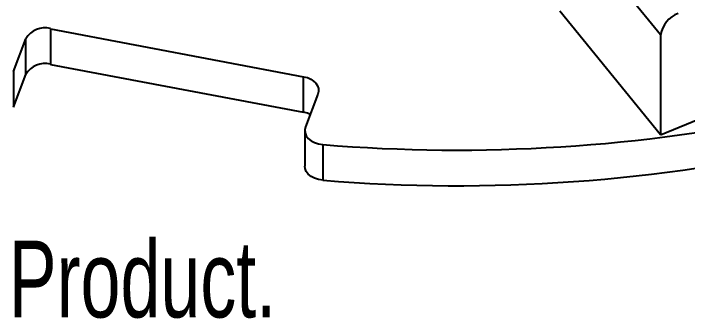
# Model space of a CAD drawing. Header units: inches. Extents: x -3.35 to 3.35, y -2.74 to 2.65.
# Drawn here: x -1.099 to 0.573, y -2.401 to -1.645 of the extents above; entities that cross this region are included whole.
import ezdxf

# ---------------------------------------------------------------- set-up
doc = ezdxf.new("R2010")
doc.units = ezdxf.units.IN
doc.header["$MEASUREMENT"] = 0
doc.styles.add('SLDTEXTSTYLE0', font='TXT', dxfattribs={"width": 0.7})

msp = doc.modelspace()

# ---------------------------------------------------------------- linework, layer by layer
at = {"color": 7, "linetype": 'Continuous', "lineweight": 25}
for p, q in [((0.5059, -1.6979), (0.2559, -1.3918)), ((0.5059, -1.9454), (0.2559, -1.6392)), ((-1.0076, -1.6826), (-0.3797, -1.8016)), ((-1.0076, -1.6826), (-1.0076, -1.771)), ((0.5059, -1.6979), (0.5059, -1.9454)), ((-1.0995, -1.7885), (-1.0688, -1.7076)), ((-1.0688, -1.796), (-1.0688, -1.7076)), ((-1.0076, -1.771), (-0.3797, -1.89)), ((-1.0995, -1.7885), (-1.0995, -1.8769)), ((-1.0995, -1.8769), (-1.0688, -1.796)), ((-0.3797, -1.89), (-0.3797, -1.8016)), ((0.5059, -1.9454), (0.7903, -1.8293)), ((-0.3444, -1.8449), (-0.375, -1.9258)), ((-0.3767, -1.9349), (-0.3767, -2.0233)), ((-0.3324, -1.9701), (-0.3324, -2.0584))]:
    msp.add_line(p, q, dxfattribs=at)
at = {"color": 7, "linetype": 'Continuous', "lineweight": 25, "flags": 128}
for points in [[(-0.3797, -1.8016), (-0.3705, -1.804), (-0.3622, -1.8077), (-0.3551, -1.8124), (-0.3493, -1.818), (-0.3453, -1.8244), (-0.3431, -1.8311), (-0.3428, -1.838), (-0.3444, -1.8449)], [(-0.3635, -1.8954), (-0.3705, -1.8924), (-0.3797, -1.89)], [(-0.375, -1.9258), (-0.3767, -1.9333), (-0.376, -1.9408), (-0.3731, -1.9481), (-0.3681, -1.9548), (-0.3611, -1.9606), (-0.3526, -1.9652), (-0.3429, -1.9684), (-0.3324, -1.9701)], [(-0.3324, -2.0584), (-0.3429, -2.0568), (-0.3526, -2.0536), (-0.3611, -2.049), (-0.3681, -2.0432), (-0.3731, -2.0365), (-0.376, -2.0292), (-0.3767, -2.0233)]]:
    msp.add_lwpolyline(points, dxfattribs=at)
at = {"color": 7, "linetype": 'Continuous', "lineweight": 25}
for centre, radius, start, end in [((0.5719, -1.7076), 0.0667, 109.8663, 171.6707), ((-1.022, -1.7348), 0.0542, 74.5959, 149.8195), ((-1.022, -1.8232), 0.0542, 74.5959, 149.8195), ((0.0002, 2.1066), 4.0902, 265.3361, 281.9103), ((0.0002, 2.0115), 4.0836, 265.3282, 282.8078)]:
    msp.add_arc(centre, radius, start, end, dxfattribs=at)

# ---------------------------------------------------------------- texts
at = {"color": 7, "linetype": 'Continuous', "insert": (-3.3487, -2.2083), "char_height": 0.1903, "attachment_point": 1, "style": 'SLDTEXTSTYLE0'}
msp.add_mtext('SOLIDWORKS Educational Product.', dxfattribs=at)

doc.saveas('drawing.dxf')
